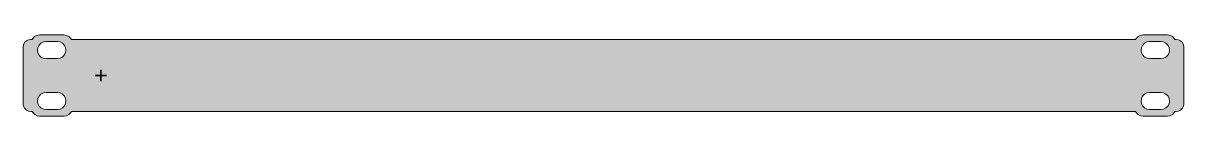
# Model space of a CAD drawing. Header units: inches. Extents: x 3.9 to 16.1, y -6.4 to -5.6.
import ezdxf

# ---------------------------------------------------------------- set-up
doc = ezdxf.new("R2010")
doc.units = ezdxf.units.IN
doc.header["$MEASUREMENT"] = 0
doc.layers.add('Layer 1', color=7, linetype='Continuous')

msp = doc.modelspace()

# ---------------------------------------------------------------- hatches: boundary and pattern name
at = {"layer": 'Layer 1', "true_color": 0x105111}
h = msp.add_hatch(color=88, dxfattribs=at)
h.dxf.hatch_style = 2
h.paths.add_polyline_path([(4.4, -6.413), (4.425, -6.4), (4.444, -6.381), (4.45, -6.369), (15.565, -6.369), (15.571, -6.381), (15.59, -6.4), (15.615, -6.413), (15.643, -6.417), (15.897, -6.417), (15.925, -6.413), (15.95, -6.4), (15.969, -6.381), (15.975, -6.369), (15.988, -6.369), (16.013, -6.365), (16.035, -6.354), (16.053, -6.336), (16.064, -6.314), (16.068, -6.289), (16.068, -5.699), (16.064, -5.674), (16.053, -5.651), (16.035, -5.633), (16.013, -5.622), (15.988, -5.618), (15.975, -5.618), (15.969, -5.607), (15.95, -5.588), (15.925, -5.575), (15.897, -5.571), (15.643, -5.571), (15.615, -5.575), (15.59, -5.588), (15.571, -5.607), (15.565, -5.618), (4.45, -5.618), (4.444, -5.607), (4.425, -5.588), (4.4, -5.575), (4.372, -5.571), (4.118, -5.571), (4.09, -5.575), (4.065, -5.588), (4.046, -5.607), (4.04, -5.618), (4.028, -5.618), (4.003, -5.622), (3.981, -5.633), (3.962, -5.651), (3.951, -5.674), (3.947, -5.699), (3.947, -6.289), (3.951, -6.314), (3.962, -6.336), (3.981, -6.354), (4.003, -6.365), (4.028, -6.369), (4.042, -6.369), (4.047, -6.381), (4.067, -6.4), (4.092, -6.413), (4.119, -6.417), (4.374, -6.417)])
h.paths.add_polyline_path([(4.186, -5.818), (4.158, -5.814), (4.133, -5.801), (4.114, -5.782), (4.101, -5.757), (4.097, -5.729), (4.101, -5.701), (4.114, -5.676), (4.133, -5.657), (4.158, -5.644), (4.186, -5.64), (4.304, -5.64), (4.332, -5.644), (4.357, -5.657), (4.376, -5.676), (4.389, -5.701), (4.393, -5.729), (4.389, -5.757), (4.376, -5.782), (4.357, -5.801), (4.332, -5.814), (4.304, -5.818)])
h.paths.add_polyline_path([(15.711, -5.818), (15.683, -5.814), (15.658, -5.801), (15.639, -5.782), (15.626, -5.757), (15.622, -5.729), (15.626, -5.701), (15.639, -5.676), (15.658, -5.657), (15.683, -5.644), (15.711, -5.64), (15.829, -5.64), (15.857, -5.644), (15.882, -5.657), (15.901, -5.676), (15.914, -5.701), (15.918, -5.729), (15.914, -5.757), (15.901, -5.782), (15.882, -5.801), (15.857, -5.814), (15.829, -5.818)])
h.paths.add_polyline_path([(4.186, -6.349), (4.158, -6.344), (4.133, -6.332), (4.114, -6.313), (4.101, -6.288), (4.097, -6.26), (4.101, -6.232), (4.114, -6.207), (4.133, -6.188), (4.158, -6.175), (4.186, -6.171), (4.304, -6.171), (4.332, -6.175), (4.357, -6.188), (4.376, -6.207), (4.389, -6.232), (4.393, -6.26), (4.389, -6.288), (4.376, -6.313), (4.357, -6.332), (4.332, -6.344), (4.304, -6.349)])
h.paths.add_polyline_path([(15.711, -6.349), (15.683, -6.344), (15.658, -6.332), (15.639, -6.313), (15.626, -6.288), (15.622, -6.26), (15.626, -6.232), (15.639, -6.207), (15.658, -6.188), (15.683, -6.175), (15.711, -6.171), (15.829, -6.171), (15.857, -6.175), (15.882, -6.188), (15.901, -6.207), (15.914, -6.232), (15.918, -6.26), (15.914, -6.288), (15.901, -6.313), (15.882, -6.332), (15.857, -6.344), (15.829, -6.349)])

# ---------------------------------------------------------------- linework, layer by layer
at = {"layer": 'Layer 1', "lineweight": 0}
for points in [[(4.4, -6.413), (4.425, -6.4), (4.444, -6.381), (4.45, -6.369), (15.565, -6.369), (15.571, -6.381), (15.59, -6.4), (15.615, -6.413), (15.643, -6.417), (15.897, -6.417), (15.925, -6.413), (15.95, -6.4), (15.969, -6.381), (15.975, -6.369), (15.988, -6.369), (16.013, -6.365), (16.035, -6.354), (16.053, -6.336), (16.064, -6.314), (16.068, -6.289), (16.068, -5.699), (16.064, -5.674), (16.053, -5.651), (16.035, -5.633), (16.013, -5.622), (15.988, -5.618), (15.975, -5.618), (15.969, -5.607), (15.95, -5.588), (15.925, -5.575), (15.897, -5.571), (15.643, -5.571), (15.615, -5.575), (15.59, -5.588), (15.571, -5.607), (15.565, -5.618), (4.45, -5.618), (4.444, -5.607), (4.425, -5.588), (4.4, -5.575), (4.372, -5.571), (4.118, -5.571), (4.09, -5.575), (4.065, -5.588), (4.046, -5.607), (4.04, -5.618), (4.028, -5.618), (4.003, -5.622), (3.981, -5.633), (3.962, -5.651), (3.951, -5.674), (3.947, -5.699), (3.947, -6.289), (3.951, -6.314), (3.962, -6.336), (3.981, -6.354), (4.003, -6.365), (4.028, -6.369), (4.042, -6.369), (4.047, -6.381), (4.067, -6.4), (4.092, -6.413), (4.119, -6.417), (4.374, -6.417), (4.4, -6.413)], [(4.186, -5.818), (4.158, -5.814), (4.133, -5.801), (4.114, -5.782), (4.101, -5.757), (4.097, -5.729), (4.101, -5.701), (4.114, -5.676), (4.133, -5.657), (4.158, -5.644), (4.186, -5.64), (4.304, -5.64), (4.332, -5.644), (4.357, -5.657), (4.376, -5.676), (4.389, -5.701), (4.393, -5.729), (4.389, -5.757), (4.376, -5.782), (4.357, -5.801), (4.332, -5.814), (4.304, -5.818), (4.186, -5.818)], [(15.711, -5.818), (15.683, -5.814), (15.658, -5.801), (15.639, -5.782), (15.626, -5.757), (15.622, -5.729), (15.626, -5.701), (15.639, -5.676), (15.658, -5.657), (15.683, -5.644), (15.711, -5.64), (15.829, -5.64), (15.857, -5.644), (15.882, -5.657), (15.901, -5.676), (15.914, -5.701), (15.918, -5.729), (15.914, -5.757), (15.901, -5.782), (15.882, -5.801), (15.857, -5.814), (15.829, -5.818), (15.711, -5.818)], [(4.186, -6.349), (4.158, -6.344), (4.133, -6.332), (4.114, -6.313), (4.101, -6.288), (4.097, -6.26), (4.101, -6.232), (4.114, -6.207), (4.133, -6.188), (4.158, -6.175), (4.186, -6.171), (4.304, -6.171), (4.332, -6.175), (4.357, -6.188), (4.376, -6.207), (4.389, -6.232), (4.393, -6.26), (4.389, -6.288), (4.376, -6.313), (4.357, -6.332), (4.332, -6.344), (4.304, -6.349), (4.186, -6.349)], [(15.711, -6.349), (15.683, -6.344), (15.658, -6.332), (15.639, -6.313), (15.626, -6.288), (15.622, -6.26), (15.626, -6.232), (15.639, -6.207), (15.658, -6.188), (15.683, -6.175), (15.711, -6.171), (15.829, -6.171), (15.857, -6.175), (15.882, -6.188), (15.901, -6.207), (15.914, -6.232), (15.918, -6.26), (15.914, -6.288), (15.901, -6.313), (15.882, -6.332), (15.857, -6.344), (15.829, -6.349), (15.711, -6.349)]]:
    msp.add_lwpolyline(points, dxfattribs=at)
at = {"layer": 'Layer 1', "color": 142, "lineweight": 35, "true_color": 0x00a2ce}
for points in [[(4.758, -5.936), (4.758, -6.054)], [(4.699, -5.995), (4.817, -5.995)]]:
    msp.add_lwpolyline(points, dxfattribs=at)

doc.saveas('drawing.dxf')
